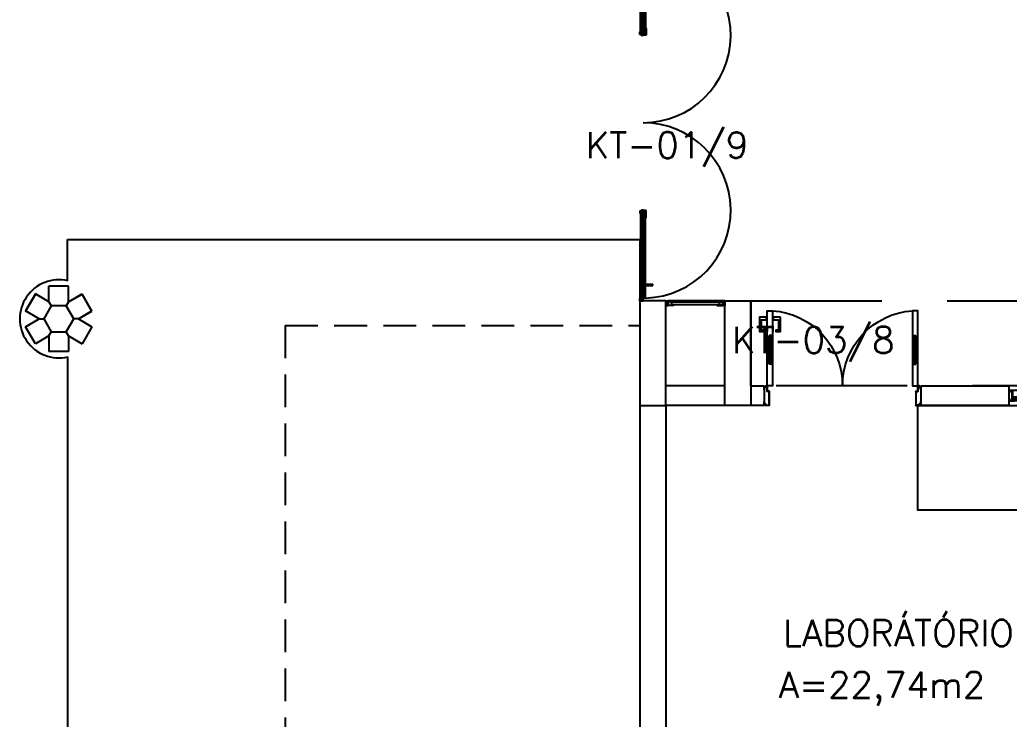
# Model space of a CAD drawing. Header units: millimetres. Extents: x 2128 to 2646, y 1972 to 2207.
# Drawn here: x 2367.07 to 2374.64, y 2133.44 to 2138.79 of the extents above; entities that cross this region are included whole.
import ezdxf

# ---------------------------------------------------------------- set-up
doc = ezdxf.new("R2010")
doc.units = ezdxf.units.MM
doc.linetypes.add('HIDDEN', pattern=[0.375, 0.25, -0.125])
for name, color, linetype in [('AR-ALV', 2, 'Continuous'), ('AR-BANCADAS', 1, 'Continuous'), ('AR-ESCADA', 2, 'Continuous'), ('AR-ESQ', 1, 'Continuous'), ('AR-ESTC', 3, 'Continuous'), ('AR-ESTMA-C', 1, 'Continuous'), ('AR-PISO-V1', 1, 'Continuous'), ('AR-PROJ', 1, 'HIDDEN'), ('AR-VIDRO', 2, 'Continuous'), ('BC- VISTA', 1, 'Continuous'), ('DT-ESQ-BAGUETE-C', 1, 'Continuous'), ('DT-ESQ-BAGUETE-V', 1, 'Continuous'), ('DT-ESQ-CHAPA DOBRADA-V', 1, 'Continuous'), ('DT-ESQ-MARCO-V', 1, 'Continuous'), ('DT-ESQ-PERFIL CADEIRA-C', 2, 'Continuous'), ('DT-ESQ-PERFIL CADEIRA-V', 2, 'Continuous'), ('DT-ESQ-PERFIL U-C', 2, 'Continuous'), ('DT-ESQ-VENEZIANA-C', 1, 'Continuous'), ('DT-ESQ-VENEZIANA-V', 1, 'Continuous'), ('DT-ESQ-VIDRO-C', 2, 'Continuous'), ('DT-TXTMOD', 1, 'Continuous'), ('ENDEREÇO', 2, 'Continuous'), ('maçaneta', 1, 'Continuous'), ('montantes', 1, 'Continuous'), ('mov', 1, 'Continuous'), ('PLAT-CONG', 7, 'Continuous'), ('PM-PERFIL U-C', 2, 'Continuous'), ('PM-VIDRO', 2, 'Continuous'), ('pm1', 2, 'Continuous'), ('pm2', 2, 'Continuous'), ('PROJ', 1, 'HIDDEN'), ('TEXTO', 2, 'Continuous'), ('Área', 2, 'Continuous')]:
    doc.layers.add(name, color=color, linetype=linetype)
doc.styles.add('S10', font='simplex.shx', dxfattribs={"height": 0.1})
doc.styles.add('UNB-100', font='simplex.shx', dxfattribs={"height": 0.2})
doc.styles.add('UNB1-100', font='simplex.shx', dxfattribs={"height": 0.2})

# ---------------------------------------------------------------- blocks, each defined once
blk = doc.blocks.new('EF01-P')
at = {"layer": 'DT-ESQ-BAGUETE-C', "ltscale": 0.1}
for points in [[(0.0015, 0.035), (0.015, 0.035), (0.015, 0.0335), (0.0015, 0.0335), (0.0015, 0.005), (0.015, 0.005), (0.015, 0.0035), (0.0015, 0.0035, -0.414214), (0, 0.005), (0, 0.0335, -0.414214)], [(0.4485, 0.035), (0.435, 0.035), (0.435, 0.0335), (0.4485, 0.0335), (0.4485, 0.005), (0.435, 0.005), (0.435, 0.0035), (0.4485, 0.0035, 0.414214), (0.45, 0.005), (0.45, 0.0335, 0.414214)]]:
    blk.add_lwpolyline(points, format="xyb", close=True, dxfattribs=at)
at = {"layer": 'DT-ESQ-PERFIL CADEIRA-C', "ltscale": 0.1}
for points in [[(0.01, 0.0015), (0.01, 0.003), (0.0015, 0.003, 1), (0.0015, 0), (0.015, 0, 0.414214), (0.0165, 0.0015), (0.0165, 0.0335), (0.043, 0.0335)], [(0.043, 0.0065), (0.018, 0.0065), (0.018, 0.0165), (0.0165, 0.0165), (0.0165, 0.0065, 0.414214), (0.018, 0.005), (0.043, 0.005), (0.0565, 0.005, 1), (0.0565, 0.008), (0.043, 0.008), (0.043, 0.02), (0.043, 0.032), (0.0565, 0.032, 1), (0.0565, 0.035), (0.043, 0.035), (0.0165, 0.035, 0.414214), (0.015, 0.0335), (0.015, 0.0015), (0.0015, 0.0015)], [(0.0415, 0.02), (0.0415, 0.032, -0.414214), (0.043, 0.0335), (0.0565, 0.0335)], [(0.0415, 0.02), (0.0415, 0.008, 0.414214), (0.043, 0.0065), (0.0565, 0.0065)], [(0.407, 0.0065), (0.432, 0.0065), (0.432, 0.0165), (0.4335, 0.0165), (0.4335, 0.0065, -0.414214), (0.432, 0.005), (0.407, 0.005), (0.3935, 0.005, -1), (0.3935, 0.008), (0.407, 0.008), (0.407, 0.02), (0.407, 0.032), (0.3935, 0.032, -1), (0.3935, 0.035), (0.407, 0.035), (0.4335, 0.035, -0.414214), (0.435, 0.0335), (0.435, 0.0015), (0.4485, 0.0015)], [(0.4085, 0.02), (0.4085, 0.032, 0.414214), (0.407, 0.0335), (0.3935, 0.0335)], [(0.4085, 0.02), (0.4085, 0.008, -0.414214), (0.407, 0.0065), (0.3935, 0.0065)], [(0.44, 0.0015), (0.44, 0.003), (0.4485, 0.003, -1), (0.4485, 0), (0.435, 0, -0.414214), (0.4335, 0.0015), (0.4335, 0.0335), (0.407, 0.0335)]]:
    blk.add_lwpolyline(points, format="xyb", dxfattribs=at)
at = {"layer": 'DT-ESQ-PERFIL CADEIRA-V', "ltscale": 0.1}
blk.add_line((0.015, 0), (0.435, 0), dxfattribs=at)
at = {"layer": 'DT-ESQ-VENEZIANA-C', "ltscale": 0.1}
for p, q in [((0.043, 0.0105), (0.407, 0.0105)), ((0.043, 0.009), (0.407, 0.009))]:
    blk.add_line(p, q, dxfattribs=at)
at = {"layer": 'DT-ESQ-VENEZIANA-V', "ltscale": 0.1}
blk.add_line((0.043, 0.031), (0.407, 0.031), dxfattribs=at)
blk = doc.blocks.new('PV1')
at = {"layer": 'AR-VIDRO'}
for p, q in [((0.6825, 0.02), (0.005, 0.02)), ((0.6825, 0.005), (0.005, 0.005)), ((0.0215, 0.0443), (0.0215, 0.0293)), ((0.0215, 0.0443), (0.6875, 0.0443)), ((0.0215, 0.0293), (0.6875, 0.0293)), ((2.7035, 0.0443), (2.0375, 0.0443)), ((2.7035, 0.0293), (2.0375, 0.0293)), ((2.0425, 0.02), (2.72, 0.02)), ((2.0425, 0.005), (2.72, 0.005)), ((2.7035, 0.0443), (2.7035, 0.0293))]:
    blk.add_line(p, q, dxfattribs=at)
at = {"layer": 'maçaneta'}
for p, q in [((0.1165, 0.0993), (0.1265, 0.0993)), ((0.1165, 0.0493), (0.1165, 0.0993)), ((0.1265, 0.0493), (0.1265, 0.0993)), ((2.5985, 0.0493), (2.5985, 0.0993)), ((2.6085, 0.0993), (2.5985, 0.0993)), ((2.6085, 0.0493), (2.6085, 0.0993)), ((0.1115, 0.0443), (0.1115, 0.0493)), ((0.1115, 0.0493), (0.1315, 0.0493)), ((0.1315, 0.0443), (0.1315, 0.0493)), ((2.6135, 0.0493), (2.5935, 0.0493)), ((2.5935, 0.0443), (2.5935, 0.0493)), ((2.6135, 0.0443), (2.6135, 0.0493))]:
    blk.add_line(p, q, dxfattribs=at)
at = {"layer": 'montantes'}
for p, q in [((0, 0), (0, 0.025)), ((0, 0.025), (0.02, 0.025)), ((0, 0), (0.02, 0)), ((0.005, 0.005), (0.005, 0.02)), ((0.02, 0.02), (0.02, 0.025)), ((0.02, 0), (0.02, 0.005)), ((0.6425, 0.0493), (0.6925, 0.0493)), ((0.6425, 0.025), (0.6925, 0.025)), ((0.6875, 0.025), (0.6675, 0.025)), ((0.6675, 0.02), (0.6675, 0.025)), ((0.6675, 0), (0.6675, 0.005)), ((0.6875, 0), (0.6675, 0)), ((0.6825, 0.005), (0.6825, 0.02)), ((0.6875, 0.0443), (0.6875, 0.0293)), ((0.6875, 0), (0.6875, 0.025)), ((0.6925, 0.0493), (0.6925, 0.025)), ((2.0325, 0.0493), (2.0325, 0.025)), ((2.0825, 0.0493), (2.0325, 0.0493)), ((2.0825, 0.025), (2.0325, 0.025)), ((2.0375, 0.0443), (2.0375, 0.0293)), ((2.0375, 0.025), (2.0575, 0.025)), ((2.0375, 0), (2.0375, 0.025)), ((2.0375, 0), (2.0575, 0)), ((2.0425, 0.005), (2.0425, 0.02)), ((2.0575, 0.02), (2.0575, 0.025)), ((2.0575, 0), (2.0575, 0.005)), ((2.705, 0.02), (2.705, 0.025)), ((2.725, 0.025), (2.705, 0.025)), ((2.705, 0), (2.705, 0.005)), ((2.725, 0), (2.705, 0)), ((2.72, 0.005), (2.72, 0.02)), ((2.725, 0), (2.725, 0.025))]:
    blk.add_line(p, q, dxfattribs=at)
for centre in [(0.6925, 0.02), (2.0325, 0.02)]:
    blk.add_circle(centre, 0.005, dxfattribs=at)
for centre, start, end in [((0.6425, 0.0443), 90, 180), ((0.6425, 0.03), 180, 270), ((2.0825, 0.0443), 0, 90), ((2.0825, 0.03), 270, 0)]:
    blk.add_arc(centre, 0.005, start, end, dxfattribs=at)
at = {"layer": 'mov'}
for centre, start, end in [((0.692, 0.025), 0, 178.35472), ((2.033, 0.025), 1.64528, 180)]:
    blk.add_arc(centre, 0.6705, start, end, dxfattribs=at)
blk = doc.blocks.new('EF05B-P')
at = {"layer": 'DT-ESQ-BAGUETE-C', "ltscale": 0.1}
for points in [[(0.039, -0.05), (0.0255, -0.05), (0.0255, -0.0485), (0.039, -0.0485), (0.039, -0.0365), (0.0255, -0.0365), (0.0255, -0.035), (0.039, -0.035, -0.414214), (0.0405, -0.0365), (0.0405, -0.0485, -0.414214)], [(1.161, -0.05), (1.1745, -0.05), (1.1745, -0.0485), (1.161, -0.0485), (1.161, -0.0365), (1.1745, -0.0365), (1.1745, -0.035), (1.161, -0.035, 0.414214), (1.1595, -0.0365), (1.1595, -0.0485, 0.414214)]]:
    blk.add_lwpolyline(points, format="xyb", close=True, dxfattribs=at)
at = {"layer": 'DT-ESQ-BAGUETE-V', "ltscale": 0.1}
blk.add_line((1.161, -0.05), (0.039, -0.05), dxfattribs=at)
at = {"layer": 'DT-ESQ-CHAPA DOBRADA-V', "ltscale": 0.1}
blk.add_line((1.16, -0.067), (0.04, -0.067), dxfattribs=at)
at = {"layer": 'DT-ESQ-MARCO-V', "ltscale": 0.1}
for p, q in [((0.0235, -0.035), (1.1765, -0.035)), ((0.0235, -0.115), (1.1765, -0.115))]:
    blk.add_line(p, q, dxfattribs=at)
at = {"layer": 'DT-ESQ-PERFIL U-C', "ltscale": 0.1}
for points in [[(0.025, -0.0655), (0.025, -0.0655, 0.414214), (0.0235, -0.067), (0.0235, -0.1135), (0.0015, -0.1135), (0.0015, -0.1), (0, -0.1), (0, -0.1135, 0.414214), (0.0015, -0.115), (0.0235, -0.115, 0.414214), (0.025, -0.1135), (0.025, -0.067), (0.04, -0.067, 1), (0.04, -0.064), (0.025, -0.064), (0.025, -0.0365, 0.414214), (0.0235, -0.035), (0.0015, -0.035, 0.414214), (0, -0.0365), (0, -0.05), (0.0015, -0.05), (0.0015, -0.0365), (0.0235, -0.0365), (0.0235, -0.064, 0.414214), (0.025, -0.0655), (0.04, -0.0655)], [(1.175, -0.0655), (1.175, -0.0655, -0.414214), (1.1765, -0.067), (1.1765, -0.1135), (1.1985, -0.1135), (1.1985, -0.1), (1.2, -0.1), (1.2, -0.1135, -0.414214), (1.1985, -0.115), (1.1765, -0.115, -0.414214), (1.175, -0.1135), (1.175, -0.067), (1.16, -0.067, -1), (1.16, -0.064), (1.175, -0.064), (1.175, -0.0365, -0.414214), (1.1765, -0.035), (1.1985, -0.035, -0.414214), (1.2, -0.0365), (1.2, -0.05), (1.1985, -0.05), (1.1985, -0.0365), (1.1765, -0.0365), (1.1765, -0.064, -0.414214), (1.175, -0.0655), (1.16, -0.0655)]]:
    blk.add_lwpolyline(points, format="xyb", dxfattribs=at)
at = {"layer": 'DT-ESQ-VIDRO-C', "ltscale": 0.1}
blk.add_lwpolyline([(0.027, -0.062), (0.027, -0.052), (1.173, -0.052), (1.173, -0.062)], close=True, dxfattribs=at)
at = {"layer": 'DT-TXTMOD', "ltscale": 0.1, "style": 'S10', "flags": 3}
blk.add_attdef('EF05B', (0.05, 0), '', height=0.1, dxfattribs=at)
blk = doc.blocks.new('marco-d')
at = {"layer": 'PM-PERFIL U-C'}
for p, q in [((-0.0135, 0), (-0.0015, 0)), ((-0.025, -0.03), (-0.025, -0.0115)), ((-0.023, -0.03), (-0.025, -0.03)), ((-0.0235, -0.01), (-0.015, -0.01)), ((-0.0145, -0.012), (-0.023, -0.012)), ((-0.023, -0.012), (-0.023, -0.03)), ((-0.015, -0.01), (-0.015, -0.0015)), ((-0.002, -0.002), (-0.013, -0.002)), ((-0.013, -0.002), (-0.013, -0.0105)), ((-0.002, -0.0415), (-0.002, -0.002)), ((0.013, -0.043), (-0.0005, -0.043)), ((0, -0.0015), (0, -0.041)), ((0.0135, -0.041), (0, -0.041)), ((0.013, -0.043), (0.013, -0.148)), ((0.015, -0.0425), (0.015, -0.1485)), ((-0.025, -0.1385), (-0.025, -0.12)), ((-0.025, -0.12), (-0.023, -0.12)), ((-0.015, -0.14), (-0.0235, -0.14)), ((-0.023, -0.12), (-0.023, -0.138)), ((-0.023, -0.138), (-0.0145, -0.138)), ((-0.015, -0.1485), (-0.015, -0.14)), ((0.0135, -0.15), (-0.0135, -0.15)), ((-0.013, -0.1395), (-0.013, -0.148)), ((-0.013, -0.148), (0.013, -0.148))]:
    blk.add_line(p, q, dxfattribs=at)
for centre, start, end in [((-0.0135, -0.0015), 90, 180), ((-0.0015, -0.0015), 360, 90), ((-0.0235, -0.0115), 90, 180), ((-0.0145, -0.0105), 270, 0), ((-0.0005, -0.0415), 180, 270), ((0.0135, -0.0425), 0, 90), ((-0.0235, -0.1385), 180, 270), ((-0.0135, -0.1485), 180, 270), ((-0.0145, -0.1395), 0, 90), ((0.0135, -0.1485), 269.93864, 0)]:
    blk.add_arc(centre, 0.0015, start, end, dxfattribs=at)
blk = doc.blocks.new('marco-e')
at = {"layer": 'PM-PERFIL U-C'}
for p, q in [((-0.015, -0.0425), (-0.015, -0.1485)), ((-0.0135, -0.041), (0, -0.041)), ((-0.013, -0.043), (0.0005, -0.043)), ((-0.013, -0.043), (-0.013, -0.148)), ((0, -0.0015), (0, -0.041)), ((0.0135, 0), (0.0015, 0)), ((0.002, -0.0415), (0.002, -0.002)), ((0.002, -0.002), (0.013, -0.002)), ((0.013, -0.002), (0.013, -0.0105)), ((0.0145, -0.012), (0.023, -0.012)), ((0.015, -0.01), (0.015, -0.0015)), ((0.0235, -0.01), (0.015, -0.01)), ((0.023, -0.012), (0.023, -0.03)), ((0.023, -0.03), (0.025, -0.03)), ((0.025, -0.03), (0.025, -0.0115)), ((-0.0135, -0.15), (0.0135, -0.15)), ((0.013, -0.148), (-0.013, -0.148)), ((0.013, -0.1395), (0.013, -0.148)), ((0.023, -0.138), (0.0145, -0.138)), ((0.015, -0.14), (0.0235, -0.14)), ((0.015, -0.1485), (0.015, -0.14)), ((0.025, -0.12), (0.023, -0.12)), ((0.023, -0.12), (0.023, -0.138)), ((0.025, -0.1385), (0.025, -0.12))]:
    blk.add_line(p, q, dxfattribs=at)
for centre, start, end in [((-0.0135, -0.0425), 90, 180), ((0.0015, -0.0015), 90, 180), ((0.0005, -0.0415), 270, 0), ((0.0145, -0.0105), 180, 270), ((0.0135, -0.0015), 0, 90), ((0.0235, -0.0115), 0, 90), ((-0.0135, -0.1485), 180, 270.06136), ((0.0145, -0.1395), 90, 180), ((0.0135, -0.1485), 270, 0), ((0.0235, -0.1385), 270, 0)]:
    blk.add_arc(centre, 0.0015, start, end, dxfattribs=at)
blk = doc.blocks.new('PM6V-B')
at = {"layer": 'maçaneta'}
for points in [[(1.075, 0.675), (1.13, 0.675), (1.13, 0.655), (1.0915, 0.655, 0.414214), (1.09, 0.6535), (1.09, 0.575), (1.11, 0.575), (1.11, 0.565), (1.075, 0.565)], [(1.18, 0.675), (1.235, 0.675), (1.235, 0.565), (1.2, 0.565), (1.2, 0.575), (1.22, 0.575), (1.22, 0.6535, 0.414214), (1.2185, 0.655), (1.18, 0.655)]]:
    blk.add_lwpolyline(points, format="xyb", close=True, dxfattribs=at)
for points in [[(1.13, 0.565), (1.13, 0.605), (1.135, 0.605), (1.135, 0.565)], [(1.18, 0.565), (1.18, 0.605), (1.175, 0.605), (1.175, 0.565)]]:
    blk.add_lwpolyline(points, close=True, dxfattribs=at)
at = {"layer": 'mov'}
for centre, start, end in [((0.025, 0.1514), 359.86061, 86.01115), ((1.175, 0.1514), 93.98885, 180.13939)]:
    blk.add_arc(centre, 0.575, start, end, dxfattribs=at)
at = {"layer": 'PM-VIDRO'}
for p, q in [((0.04, 0.325), (0.04, 0.525)), ((0.05, 0.525), (0.05, 0.325)), ((1.15, 0.525), (1.15, 0.325)), ((1.16, 0.325), (1.16, 0.525))]:
    blk.add_line(p, q, dxfattribs=at)
at = {"layer": 'pm1'}
for p, q in [((0.065, 0.535), (0.04, 0.535)), ((0.04, 0.525), (0.04, 0.535)), ((0.05, 0.535), (0.05, 0.525)), ((0.065, 0.535), (0.065, 0.525)), ((1.135, 0.535), (1.135, 0.525)), ((1.135, 0.535), (1.16, 0.535)), ((1.15, 0.535), (1.15, 0.525)), ((1.16, 0.525), (1.16, 0.535)), ((0.04, 0.525), (0.025, 0.525)), ((0.065, 0.525), (0.05, 0.525)), ((1.135, 0.525), (1.15, 0.525)), ((1.16, 0.525), (1.175, 0.525)), ((0.04, 0.325), (0.025, 0.325)), ((0.04, 0.315), (0.04, 0.325)), ((0.065, 0.315), (0.04, 0.315)), ((0.065, 0.325), (0.05, 0.325)), ((0.05, 0.325), (0.05, 0.315)), ((0.065, 0.325), (0.065, 0.315)), ((1.135, 0.325), (1.135, 0.315)), ((1.135, 0.325), (1.15, 0.325)), ((1.135, 0.315), (1.16, 0.315)), ((1.15, 0.325), (1.15, 0.315)), ((1.16, 0.315), (1.16, 0.325)), ((1.16, 0.325), (1.175, 0.325))]:
    blk.add_line(p, q, dxfattribs=at)
for points in [[(0.025, 0.525), (0.025, 0.725), (0.065, 0.725), (0.065, 0.525)], [(1.175, 0.525), (1.175, 0.725), (1.135, 0.725), (1.135, 0.525)], [(0.065, 0.325), (0.065, 0.15), (0.025, 0.15), (0.025, 0.325)], [(1.135, 0.325), (1.135, 0.15), (1.175, 0.15), (1.175, 0.325)]]:
    blk.add_lwpolyline(points, dxfattribs=at)
at = {"layer": 'pm2'}
for p, q in [((0.025, 0.325), (0.025, 0.525)), ((0.065, 0.525), (0.065, 0.325)), ((1.135, 0.525), (1.135, 0.325)), ((1.175, 0.325), (1.175, 0.525))]:
    blk.add_line(p, q, dxfattribs=at)
at = {"layer": 'pm1'}
for name, p in [('marco-d', (0.025, 0.15)), ('marco-e', (1.175, 0.15))]:
    blk.add_blockref(name, p, dxfattribs=at)
blk = doc.blocks.new('pilar15')
at = {"layer": 'AR-ESTMA-C'}
for p, q in [((0.075, 0.25), (-0.075, 0.25)), ((-0.075, 0.1299), (-0.075, 0.25)), ((0.075, 0.1299), (0.075, 0.25)), ((-0.179, 0.19), (-0.254, 0.06)), ((-0.075, 0.1299), (-0.179, 0.19)), ((0.075, 0.1299), (0.179, 0.19)), ((0.254, 0.06), (0.179, 0.19)), ((-0.075, 0.1299), (-0.0577, 0.1)), ((0.075, 0.1299), (0.0577, 0.1)), ((-0.15, 0), (-0.254, 0.06)), ((-0.254, -0.06), (-0.15, 0)), ((-0.15, 0), (-0.1155, 0)), ((0.15, 0), (0.1155, 0)), ((0.15, 0), (0.254, 0.06)), ((0.15, 0), (0.254, -0.06)), ((-0.179, -0.19), (-0.254, -0.06)), ((0.254, -0.06), (0.179, -0.19)), ((-0.075, -0.1299), (-0.179, -0.19)), ((-0.075, -0.1299), (-0.0577, -0.1)), ((-0.075, -0.1299), (-0.075, -0.25)), ((0.075, -0.1299), (0.0577, -0.1)), ((0.075, -0.1299), (0.179, -0.19)), ((0.075, -0.1299), (0.075, -0.25)), ((0.075, -0.25), (-0.075, -0.25))]:
    blk.add_line(p, q, dxfattribs=at)
blk.add_lwpolyline([(0.0577, 0.1), (-0.0577, 0.1), (-0.1155, 0), (-0.0577, -0.1), (0.0577, -0.1), (0.1155, 0)], close=True, dxfattribs=at)
blk = doc.blocks.new('A$C34151AAB')
at = {"layer": 'AR-PISO-V1'}
for p, q in [((36.441, 30), (36.441, 30.3178)), ((36.441, 30.3178), (40.816, 30.3178)), ((36.441, 29.4193), (36.441, 24))]:
    blk.add_line(p, q, dxfattribs=at)
blk.add_arc((36.3731, 29.7097), 0.2982, 76.8315, 283.1685, dxfattribs=at)
at = {"layer": 'AR-PROJ'}
blk.add_line((38.1051, 29.6597), (40.816, 29.6597), dxfattribs=at)
blk.add_lwpolyline([(38.1051, 29.6597), (38.1051, 20.7097), (39.8083, 17.7597)], dxfattribs=at)
at = {"layer": 'AR-ESTMA-C', "ltscale": 0.25}
blk.add_blockref('pilar15', (36.3731, 29.7097), dxfattribs=at)
blk = doc.blocks.new('BCL04')
at = {"layer": 'BC- VISTA'}
blk.add_lwpolyline([(0.8, 0), (0.8, -1.725), (0, -1.725), (0, 0)], close=True, dxfattribs=at)
blk = doc.blocks.new('A$C201E7DEE')
at = {"layer": 'AR-PISO-V1'}
for p, q in [((36.441, 30.5808), (36.441, 30.8986)), ((36.441, 30.8986), (40.816, 30.8986)), ((40.816, 30.8986), (40.816, 30.6154)), ((36.441, 30), (36.441, 24.5808))]:
    blk.add_line(p, q, dxfattribs=at)
blk.add_arc((36.3731, 30.2904), 0.2982, 76.8315, 283.1685, dxfattribs=at)
at = {"layer": 'AR-PROJ'}
blk.add_line((38.1051, 30.2404), (40.816, 30.2404), dxfattribs=at)
blk.add_lwpolyline([(38.1051, 30.2404), (38.1051, 21.2904), (39.8083, 18.3404)], dxfattribs=at)
at = {"layer": 'AR-ESTMA-C', "ltscale": 0.25}
blk.add_blockref('pilar15', (36.3731, 30.2904), dxfattribs=at)
blk = doc.blocks.new('A$C527D507D')
at = {"layer": 'AR-PROJ'}
blk.add_lwpolyline([(38.1051, 53.95), (38.1051, 45), (39.8083, 42.05)], dxfattribs=at)

msp = doc.modelspace()

# ---------------------------------------------------------------- linework, layer by layer
at = {"layer": 'AR-ALV'}
for p, q in [((2372.4615, 2135.9901), (2372.0115, 2135.9901)), ((2372.6615, 2135.9901), (2372.7615, 2135.9901)), ((2372.7615, 2135.9901), (2372.7615, 2135.8401)), ((2373.9615, 2135.9901), (2374.6365, 2135.9901)), ((2373.9615, 2135.9901), (2373.9615, 2135.8401)), ((2374.6365, 2135.8401), (2374.6365, 2135.9901)), ((2371.8115, 2135.8401), (2371.8115, 2127.5151)), ((2372.0115, 2135.8401), (2372.0115, 2132.3151)), ((2372.4615, 2135.8401), (2372.0115, 2135.8401)), ((2372.7615, 2135.8401), (2372.6615, 2135.8401)), ((2374.6365, 2135.8401), (2373.9615, 2135.8401))]:
    msp.add_line(p, q, dxfattribs=at)
at = {"layer": 'AR-ESTC'}
for p, q in [((2372.0115, 2136.6401), (2371.8115, 2136.6401)), ((2371.8115, 2136.6401), (2371.8115, 2135.8401)), ((2372.0115, 2135.8401), (2372.0115, 2136.6401)), ((2372.4615, 2136.6401), (2372.6615, 2136.6401)), ((2372.4615, 2135.8401), (2372.4615, 2136.6401)), ((2372.6615, 2136.6401), (2372.6615, 2135.8401)), ((2371.8115, 2135.8401), (2372.0115, 2135.8401)), ((2372.6615, 2135.8401), (2372.4615, 2135.8401))]:
    msp.add_line(p, q, dxfattribs=at)
at = {"layer": 'AR-PISO-V1'}
msp.add_line((2371.8115, 2137.1108), (2371.8115, 2136.6401), dxfattribs=at)
at = {"layer": 'PROJ', "ltscale": 4}
for p, q in [((2372.6615, 2135.9901), (2372.6615, 2136.6401)), ((2372.6615, 2136.6401), (2437.8115, 2136.6401)), ((2399.3552, 2135.9901), (2372.6615, 2135.9901))]:
    msp.add_line(p, q, dxfattribs=at)

# ---------------------------------------------------------------- block references
at = {"xscale": -1}
msp.add_blockref('PM6V-B', (2373.9615, 2135.8401), dxfattribs=at)
at = {"layer": 'AR-BANCADAS', "rotation": 90}
msp.add_blockref('BCL04', (2373.9365, 2135.0401), dxfattribs=at)
at = {"layer": 'AR-ESCADA', "rotation": 270}
msp.add_blockref('PV1', (2371.8115, 2139.3651), dxfattribs=at)
at = {"layer": 'AR-ESQ', "rotation": 180}
for name, p in [('EF01-P', (2372.4615, 2136.6401)), ('EF05B-P', (2375.8365, 2135.8401))]:
    msp.add_blockref(name, p, dxfattribs=at)
at = {"layer": 'PLAT-CONG'}
for name, p in [('A$C34151AAB', (2330.9954, 2106.793)), ('A$C201E7DEE', (2330.9954, 2106.2122)), ('A$C527D507D', (2330.9954, 2082.5026))]:
    msp.add_blockref(name, p, dxfattribs=at)

# ---------------------------------------------------------------- texts
at = {"layer": 'ENDEREÇO', "style": 'UNB1-100'}
for s, p in [('KT-01/9', (2371.3983, 2137.7312)), ('KT-03/8', (2372.5167, 2136.2406))]:
    msp.add_text(s, height=0.2, dxfattribs=at).set_placement(p)
at = {"layer": 'TEXTO', "style": 'UNB-100'}
msp.add_text('LABORÁTÓRIO DE BIOINFORMÁTICA', height=0.2, dxfattribs=at).set_placement((2372.9068, 2133.9992))
at = {"layer": 'Área', "style": 'UNB-100'}
msp.add_text('A=22,74m2', height=0.2, dxfattribs=at).set_placement((2372.8748, 2133.6038))

doc.saveas('drawing.dxf')
